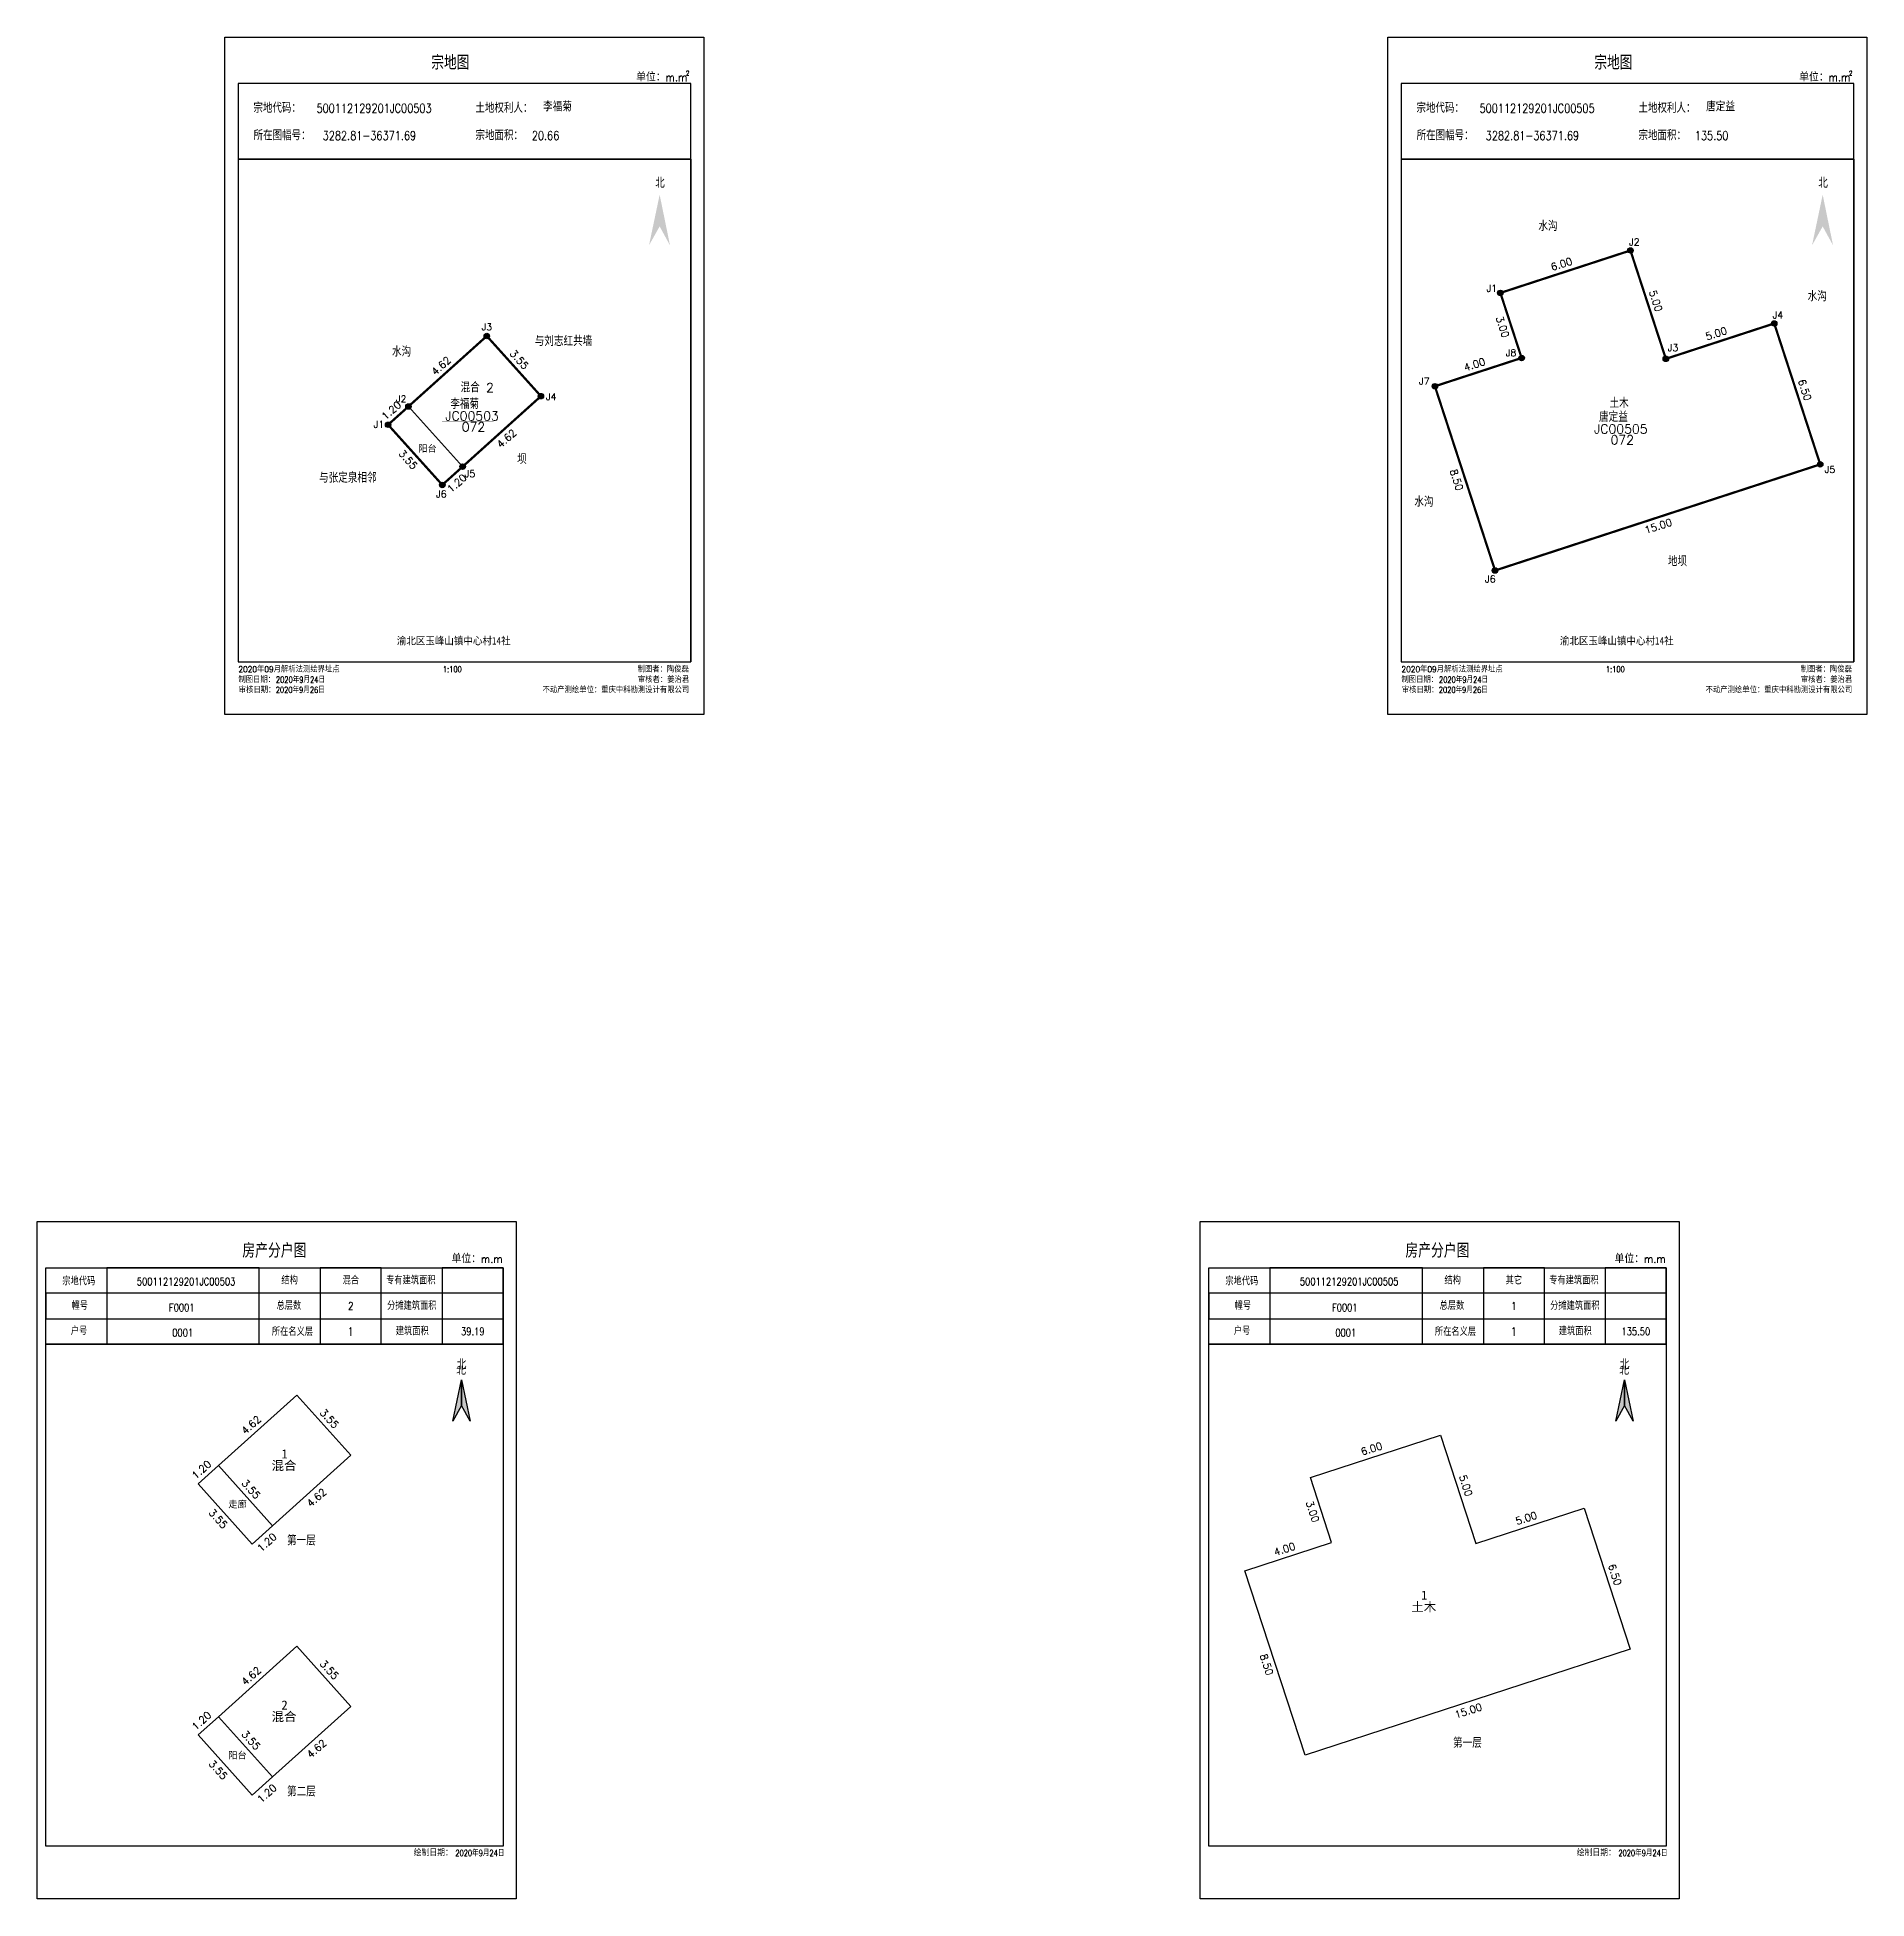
# Model space of a CAD drawing. Extents: x 36371590 to 36372043, y 3282005 to 3283161.
# Drawn here: x 36371708.2 to 36371788.4, y 3282078.4 to 3282160 of the extents above; entities that cross this region are included whole.
import ezdxf
from ezdxf.enums import TextEntityAlignment as Align

# ---------------------------------------------------------------- set-up
doc = ezdxf.new("R2010")
doc.units = 0
doc.header["$LTSCALE"] = 0.5
doc.linetypes.add('DASHED', pattern=[0.75, 0.5, -0.25])
doc.layers.get('0').update_dxf_attribs({"linetype": 'CONTINUOUS'})
doc.layers.add('_JMD_内', color=6, linetype='CONTINUOUS', true_color=0xff00ff)
doc.layers.add('_JZD_内', color=1, linetype='CONTINUOUS', true_color=0xff0000)
for name, color, linetype in [('_宗地图注记', 7, 'CONTINUOUS'), ('DLSS', 4, 'CONTINUOUS'), ('JZP', 1, 'CONTINUOUS'), ('TK', 7, 'CONTINUOUS'), ('ZJ', 7, 'CONTINUOUS'), ('内图框', 7, 'CONTINUOUS'), ('四至', 7, 'CONTINUOUS')]:
    doc.layers.add(name, color=color, linetype=linetype)
doc.layers.add('外图框', color=3, linetype='CONTINUOUS', plot=False)
doc.styles.add('HZ', font='rs.shx', dxfattribs={"width": 0.8, "bigfont": 'hztxt.shx'})
doc.styles.add('宋体', font='')
doc.styles.add('黑体', font='simhei.ttf')
doc.styles.get('宋体').set_extended_font_data('SimSun')

# ---------------------------------------------------------------- blocks, each defined once
blk = doc.blocks.new('指北针')
at = {"layer": '', "linetype": 'Continuous'}
for points in [[(0, 1.134), (0, 0), (-0.381, -0.676)], [(0, 1.134), (0.371, -0.68), (0, 0)]]:
    blk.add_hatch(color=7, dxfattribs=at).paths.add_polyline_path(points)
for points in [[(0, 1.134), (0, 0), (-0.381, -0.676)], [(0, 1.134), (0.371, -0.68), (0, 0)]]:
    blk.add_lwpolyline(points, close=True, dxfattribs=at)
at = {"layer": '', "linetype": 'DASHED', "style": '宋体', "width": 1}
blk.add_text('北', height=0.315, dxfattribs=at).set_placement((-0.24, 1.388))

msp = doc.modelspace()

# ---------------------------------------------------------------- hatches: boundary and pattern name
at = {"linetype": 'Continuous'}
h = msp.add_hatch(color=1, dxfattribs=at)
edge = h.paths.add_edge_path()
edge.add_arc((36371778.032, 3282150.675), 0.12, 0, 360)
at = {"linetype": 'Continuous', "true_color": 0x000000}
h = msp.add_hatch(color=18, dxfattribs=at)
edge = h.paths.add_edge_path()
edge.add_arc((36371778.032, 3282150.675), 0.11, 0, 360)
at = {"linetype": 'Continuous', "true_color": 0xffffff}
h = msp.add_hatch(color=7, dxfattribs=at)
edge = h.paths.add_edge_path(flags=0)
edge.add_arc((36371778.032, 3282150.675), 0.096, 0, 360)
at = {"linetype": 'Continuous'}
h = msp.add_hatch(color=1, dxfattribs=at)
edge = h.paths.add_edge_path()
edge.add_arc((36371772.329, 3282148.813), 0.12, 0, 360)
at = {"linetype": 'Continuous', "true_color": 0x000000}
h = msp.add_hatch(color=18, dxfattribs=at)
edge = h.paths.add_edge_path()
edge.add_arc((36371772.329, 3282148.813), 0.11, 0, 360)
at = {"linetype": 'Continuous', "true_color": 0xffffff}
h = msp.add_hatch(color=7, dxfattribs=at)
edge = h.paths.add_edge_path(flags=0)
edge.add_arc((36371772.329, 3282148.813), 0.096, 0, 360)
at = {"linetype": 'Continuous'}
h = msp.add_hatch(color=1, dxfattribs=at)
edge = h.paths.add_edge_path()
edge.add_arc((36371784.337, 3282147.474), 0.12, 0, 360)
at = {"linetype": 'Continuous', "true_color": 0x000000}
h = msp.add_hatch(color=18, dxfattribs=at)
edge = h.paths.add_edge_path()
edge.add_arc((36371784.337, 3282147.474), 0.11, 0, 360)
at = {"linetype": 'Continuous', "true_color": 0xffffff}
h = msp.add_hatch(color=7, dxfattribs=at)
edge = h.paths.add_edge_path(flags=0)
edge.add_arc((36371784.337, 3282147.474), 0.096, 0, 360)
at = {"linetype": 'Continuous'}
h = msp.add_hatch(color=1, dxfattribs=at)
edge = h.paths.add_edge_path()
edge.add_arc((36371727.882, 3282146.923), 0.12, 0, 360)
at = {"linetype": 'Continuous', "true_color": 0x000000}
h = msp.add_hatch(color=18, dxfattribs=at)
edge = h.paths.add_edge_path()
edge.add_arc((36371727.882, 3282146.923), 0.11, 0, 360)
at = {"linetype": 'Continuous', "true_color": 0xffffff}
h = msp.add_hatch(color=7, dxfattribs=at)
edge = h.paths.add_edge_path(flags=0)
edge.add_arc((36371727.882, 3282146.923), 0.096, 0, 360)
at = {"linetype": 'Continuous'}
h = msp.add_hatch(color=1, dxfattribs=at)
edge = h.paths.add_edge_path()
edge.add_arc((36371773.26, 3282145.961), 0.12, 0, 360)
at = {"linetype": 'Continuous', "true_color": 0x000000}
h = msp.add_hatch(color=18, dxfattribs=at)
edge = h.paths.add_edge_path()
edge.add_arc((36371773.26, 3282145.961), 0.11, 0, 360)
at = {"linetype": 'Continuous', "true_color": 0xffffff}
h = msp.add_hatch(color=7, dxfattribs=at)
edge = h.paths.add_edge_path(flags=0)
edge.add_arc((36371773.26, 3282145.961), 0.096, 0, 360)
at = {"linetype": 'Continuous'}
h = msp.add_hatch(color=1, dxfattribs=at)
edge = h.paths.add_edge_path()
edge.add_arc((36371779.584, 3282145.922), 0.12, 0, 360)
at = {"linetype": 'Continuous', "true_color": 0x000000}
h = msp.add_hatch(color=18, dxfattribs=at)
edge = h.paths.add_edge_path()
edge.add_arc((36371779.584, 3282145.922), 0.11, 0, 360)
at = {"linetype": 'Continuous', "true_color": 0xffffff}
h = msp.add_hatch(color=7, dxfattribs=at)
edge = h.paths.add_edge_path(flags=0)
edge.add_arc((36371779.584, 3282145.922), 0.096, 0, 360)
at = {"linetype": 'Continuous'}
h = msp.add_hatch(color=1, dxfattribs=at)
edge = h.paths.add_edge_path()
edge.add_arc((36371730.256, 3282144.285), 0.12, 0, 360)
at = {"linetype": 'Continuous', "true_color": 0x000000}
h = msp.add_hatch(color=18, dxfattribs=at)
edge = h.paths.add_edge_path()
edge.add_arc((36371730.256, 3282144.285), 0.11, 0, 360)
at = {"linetype": 'Continuous', "true_color": 0xffffff}
h = msp.add_hatch(color=7, dxfattribs=at)
edge = h.paths.add_edge_path(flags=0)
edge.add_arc((36371730.256, 3282144.285), 0.096, 0, 360)
at = {"linetype": 'Continuous'}
h = msp.add_hatch(color=1, dxfattribs=at)
edge = h.paths.add_edge_path()
edge.add_arc((36371769.457, 3282144.72), 0.12, 0, 360)
at = {"linetype": 'Continuous', "true_color": 0x000000}
h = msp.add_hatch(color=18, dxfattribs=at)
edge = h.paths.add_edge_path()
edge.add_arc((36371769.457, 3282144.72), 0.11, 0, 360)
at = {"linetype": 'Continuous', "true_color": 0xffffff}
h = msp.add_hatch(color=7, dxfattribs=at)
edge = h.paths.add_edge_path(flags=0)
edge.add_arc((36371769.457, 3282144.72), 0.096, 0, 360)
at = {"linetype": 'Continuous'}
h = msp.add_hatch(color=1, dxfattribs=at)
edge = h.paths.add_edge_path()
edge.add_arc((36371724.447, 3282143.833), 0.12, 0, 360)
at = {"linetype": 'Continuous', "true_color": 0x000000}
h = msp.add_hatch(color=18, dxfattribs=at)
edge = h.paths.add_edge_path()
edge.add_arc((36371724.447, 3282143.833), 0.11, 0, 360)
at = {"linetype": 'Continuous', "true_color": 0xffffff}
h = msp.add_hatch(color=7, dxfattribs=at)
edge = h.paths.add_edge_path(flags=0)
edge.add_arc((36371724.447, 3282143.833), 0.096, 0, 360)
at = {"linetype": 'Continuous'}
h = msp.add_hatch(color=1, dxfattribs=at)
edge = h.paths.add_edge_path()
edge.add_arc((36371723.555, 3282143.031), 0.12, 0, 360)
at = {"linetype": 'Continuous', "true_color": 0x000000}
h = msp.add_hatch(color=18, dxfattribs=at)
edge = h.paths.add_edge_path()
edge.add_arc((36371723.555, 3282143.031), 0.11, 0, 360)
at = {"linetype": 'Continuous', "true_color": 0xffffff}
h = msp.add_hatch(color=7, dxfattribs=at)
edge = h.paths.add_edge_path(flags=0)
edge.add_arc((36371723.555, 3282143.031), 0.096, 0, 360)
at = {"linetype": 'Continuous'}
h = msp.add_hatch(color=1, dxfattribs=at)
edge = h.paths.add_edge_path()
edge.add_arc((36371726.822, 3282141.194), 0.12, 0, 360)
at = {"linetype": 'Continuous', "true_color": 0x000000}
h = msp.add_hatch(color=18, dxfattribs=at)
edge = h.paths.add_edge_path()
edge.add_arc((36371726.822, 3282141.194), 0.11, 0, 360)
at = {"linetype": 'Continuous', "true_color": 0xffffff}
h = msp.add_hatch(color=7, dxfattribs=at)
edge = h.paths.add_edge_path(flags=0)
edge.add_arc((36371726.822, 3282141.194), 0.096, 0, 360)
at = {"linetype": 'Continuous'}
h = msp.add_hatch(color=1, dxfattribs=at)
edge = h.paths.add_edge_path()
edge.add_arc((36371786.354, 3282141.294), 0.12, 0, 360)
at = {"linetype": 'Continuous', "true_color": 0x000000}
h = msp.add_hatch(color=18, dxfattribs=at)
edge = h.paths.add_edge_path()
edge.add_arc((36371786.354, 3282141.294), 0.11, 0, 360)
at = {"linetype": 'Continuous', "true_color": 0xffffff}
h = msp.add_hatch(color=7, dxfattribs=at)
edge = h.paths.add_edge_path(flags=0)
edge.add_arc((36371786.354, 3282141.294), 0.096, 0, 360)
at = {"linetype": 'Continuous'}
h = msp.add_hatch(color=1, dxfattribs=at)
edge = h.paths.add_edge_path()
edge.add_arc((36371725.93, 3282140.392), 0.12, 0, 360)
at = {"linetype": 'Continuous', "true_color": 0x000000}
h = msp.add_hatch(color=18, dxfattribs=at)
edge = h.paths.add_edge_path()
edge.add_arc((36371725.93, 3282140.392), 0.11, 0, 360)
at = {"linetype": 'Continuous', "true_color": 0xffffff}
h = msp.add_hatch(color=7, dxfattribs=at)
edge = h.paths.add_edge_path(flags=0)
edge.add_arc((36371725.93, 3282140.392), 0.096, 0, 360)
at = {"linetype": 'Continuous'}
h = msp.add_hatch(color=1, dxfattribs=at)
edge = h.paths.add_edge_path()
edge.add_arc((36371772.095, 3282136.64), 0.12, 0, 360)
at = {"linetype": 'Continuous', "true_color": 0x000000}
h = msp.add_hatch(color=18, dxfattribs=at)
edge = h.paths.add_edge_path()
edge.add_arc((36371772.095, 3282136.64), 0.11, 0, 360)
at = {"linetype": 'Continuous', "true_color": 0xffffff}
h = msp.add_hatch(color=7, dxfattribs=at)
edge = h.paths.add_edge_path(flags=0)
edge.add_arc((36371772.095, 3282136.64), 0.096, 0, 360)

# ---------------------------------------------------------------- linework, layer by layer
at = {"color": 7, "linetype": 'Continuous'}
for centre in [(36371778.032, 3282150.675), (36371772.329, 3282148.813), (36371784.337, 3282147.474), (36371727.882, 3282146.923), (36371773.26, 3282145.961), (36371779.584, 3282145.922), (36371730.256, 3282144.285), (36371769.457, 3282144.72), (36371724.447, 3282143.833), (36371723.555, 3282143.031), (36371726.822, 3282141.194), (36371786.354, 3282141.294), (36371725.93, 3282140.392), (36371772.095, 3282136.64)]:
    msp.add_circle(centre, 0.11, dxfattribs=at)
at = {"layer": '_JMD_内', "linetype": 'Continuous'}
for points in [[(36371772.329, 3282148.813), (36371778.032, 3282150.675), (36371779.584, 3282145.922), (36371784.337, 3282147.474), (36371786.354, 3282141.294), (36371772.095, 3282136.64), (36371769.457, 3282144.72), (36371773.26, 3282145.961)], [(36371724.447, 3282143.833), (36371727.882, 3282146.923), (36371730.256, 3282144.285), (36371726.822, 3282141.194)], [(36371723.555, 3282143.031), (36371724.447, 3282143.833), (36371726.822, 3282141.194), (36371725.93, 3282140.392)], [(36371716.117, 3282097.387), (36371719.552, 3282100.477), (36371721.926, 3282097.838), (36371718.492, 3282094.748)], [(36371763.999, 3282096.862), (36371769.703, 3282098.724), (36371771.254, 3282093.971), (36371776.007, 3282095.523), (36371778.024, 3282089.343), (36371763.765, 3282084.689), (36371761.127, 3282092.769), (36371764.93, 3282094.01)], [(36371715.225, 3282096.584), (36371716.117, 3282097.387), (36371718.492, 3282094.748), (36371717.6, 3282093.945)], [(36371716.117, 3282086.377), (36371719.552, 3282089.468), (36371721.926, 3282086.829), (36371718.492, 3282083.738)], [(36371715.225, 3282085.575), (36371716.117, 3282086.377), (36371718.492, 3282083.738), (36371717.6, 3282082.936)]]:
    msp.add_lwpolyline(points, close=True, dxfattribs=at)
at = {"layer": '_JZD_内', "linetype": 'Continuous', "const_width": 0.1}
for points in [[(36371772.329, 3282148.813), (36371778.032, 3282150.675), (36371779.584, 3282145.922), (36371784.337, 3282147.474), (36371786.354, 3282141.294), (36371772.095, 3282136.64), (36371769.457, 3282144.72), (36371773.26, 3282145.961)], [(36371723.555, 3282143.031), (36371724.447, 3282143.833), (36371727.882, 3282146.923), (36371730.256, 3282144.285), (36371726.822, 3282141.194), (36371725.93, 3282140.392)]]:
    msp.add_lwpolyline(points, close=True, dxfattribs=at)
at = {"layer": 'DLSS', "color": 1, "linetype": 'Continuous', "const_width": 0.01}
for points in [[(36371725.919, 3282143.179), (36371728.182, 3282143.179)], [(36371776.598, 3282142.61), (36371778.861, 3282142.61)]]:
    msp.add_lwpolyline(points, dxfattribs=at)
at = {"layer": 'JZP', "color": 1, "linetype": 'Continuous'}
for centre in [(36371778.032, 3282150.675), (36371772.329, 3282148.813), (36371784.337, 3282147.474), (36371727.882, 3282146.923), (36371773.26, 3282145.961), (36371779.584, 3282145.922), (36371730.256, 3282144.285), (36371769.457, 3282144.72), (36371724.447, 3282143.833), (36371723.555, 3282143.031), (36371726.822, 3282141.194), (36371786.354, 3282141.294), (36371725.93, 3282140.392), (36371772.095, 3282136.64)]:
    msp.add_circle(centre, 0.12, dxfattribs=at)
at = {"layer": 'TK', "linetype": 'Continuous'}
for points in [[(36371716.981, 3282132.631), (36371736.83, 3282132.631), (36371736.83, 3282157.993), (36371716.981, 3282157.993)], [(36371767.981, 3282132.631), (36371787.83, 3282132.631), (36371787.83, 3282157.993), (36371767.981, 3282157.993)]]:
    msp.add_lwpolyline(points, close=True, dxfattribs=at)
at = {"layer": 'TK', "linetype": 'Continuous', "flags": 128}
for points in [[(36371716.981, 3282154.685), (36371736.83, 3282154.685), (36371736.83, 3282132.631)], [(36371767.981, 3282154.685), (36371787.83, 3282154.685), (36371787.83, 3282132.631)]]:
    msp.add_lwpolyline(points, dxfattribs=at)
at = {"layer": 'TK', "color": 7, "linetype": 'Continuous', "flags": 128}
for points in [[(36371716.981, 3282154.685), (36371716.981, 3282132.631), (36371736.83, 3282132.631), (36371736.83, 3282154.685), (36371716.981, 3282154.685)], [(36371767.981, 3282154.685), (36371767.981, 3282132.631), (36371787.83, 3282132.631), (36371787.83, 3282154.685), (36371767.981, 3282154.685)]]:
    msp.add_lwpolyline(points, close=True, dxfattribs=at)
for points in [[(36371716.981, 3282154.685), (36371736.83, 3282154.685)], [(36371767.981, 3282154.685), (36371787.83, 3282154.685)]]:
    msp.add_lwpolyline(points, dxfattribs=at)
at = {"layer": 'TK', "linetype": 'DASHED'}
for points in [[(36371735.462, 3282153.119), (36371734.995, 3282150.901), (36371735.462, 3282151.729)], [(36371735.462, 3282153.119), (36371735.462, 3282151.729), (36371735.917, 3282150.896)], [(36371786.462, 3282153.119), (36371785.995, 3282150.901), (36371786.462, 3282151.729)], [(36371786.462, 3282153.119), (36371786.462, 3282151.729), (36371786.917, 3282150.896)]]:
    msp.add_solid(points, dxfattribs=at)
at = {"layer": '内图框', "linetype": 'Continuous'}
for p, q in [((36371729.739, 3282132.631), (36371729.739, 3282132.631)), ((36371780.739, 3282132.631), (36371780.739, 3282132.631))]:
    msp.add_line(p, q, dxfattribs=at)
for points in [[(36371711.222, 3282102.716), (36371708.547, 3282102.716), (36371708.547, 3282102.716), (36371708.547, 3282102.716), (36371711.222, 3282102.716), (36371728.604, 3282102.716), (36371728.604, 3282106.059), (36371728.604, 3282102.716), (36371708.547, 3282102.716), (36371708.547, 3282103.83), (36371728.604, 3282103.83), (36371728.604, 3282104.945), (36371708.547, 3282104.945), (36371708.547, 3282103.83), (36371708.547, 3282106.059), (36371728.604, 3282106.059), (36371725.93, 3282106.059), (36371725.93, 3282102.716), (36371723.256, 3282102.716), (36371723.256, 3282106.059), (36371720.581, 3282106.059), (36371720.581, 3282102.716), (36371717.907, 3282102.716), (36371717.907, 3282106.059), (36371711.222, 3282106.059)], [(36371708.547, 3282106.059), (36371728.604, 3282106.059), (36371728.604, 3282080.697), (36371708.547, 3282080.697)], [(36371762.222, 3282102.716), (36371759.547, 3282102.716), (36371759.547, 3282102.716), (36371759.547, 3282102.716), (36371762.222, 3282102.716), (36371779.604, 3282102.716), (36371779.604, 3282106.059), (36371779.604, 3282102.716), (36371759.547, 3282102.716), (36371759.547, 3282103.83), (36371779.604, 3282103.83), (36371779.604, 3282104.945), (36371759.547, 3282104.945), (36371759.547, 3282103.83), (36371759.547, 3282106.059), (36371779.604, 3282106.059), (36371776.93, 3282106.059), (36371776.93, 3282102.716), (36371774.256, 3282102.716), (36371774.256, 3282106.059), (36371771.581, 3282106.059), (36371771.581, 3282102.716), (36371768.907, 3282102.716), (36371768.907, 3282106.059), (36371762.222, 3282106.059)], [(36371759.547, 3282106.059), (36371779.604, 3282106.059), (36371779.604, 3282080.697), (36371759.547, 3282080.697)], [(36371708.547, 3282102.716), (36371728.604, 3282102.716), (36371728.604, 3282080.697), (36371708.547, 3282080.697)], [(36371759.547, 3282102.716), (36371779.604, 3282102.716), (36371779.604, 3282080.697), (36371759.547, 3282080.697)]]:
    msp.add_lwpolyline(points, close=True, dxfattribs=at)
for points in [[(36371708.547, 3282103.83), (36371727.894, 3282103.83)], [(36371759.547, 3282103.83), (36371778.894, 3282103.83)]]:
    msp.add_lwpolyline(points, dxfattribs=at)
at = {"layer": '外图框', "linetype": 'Continuous', "flags": 128}
for points in [[(36371716.395, 3282130.326), (36371716.395, 3282160.026), (36371737.395, 3282160.026), (36371737.395, 3282130.326)], [(36371767.395, 3282130.326), (36371767.395, 3282160.026), (36371788.395, 3282160.026), (36371788.395, 3282130.326)], [(36371729.169, 3282078.392), (36371708.169, 3282078.392), (36371708.169, 3282108.092), (36371729.169, 3282108.092)], [(36371780.169, 3282078.392), (36371759.169, 3282078.392), (36371759.169, 3282108.092), (36371780.169, 3282108.092)]]:
    msp.add_lwpolyline(points, close=True, dxfattribs=at)

# ---------------------------------------------------------------- block references
at = {"layer": '内图框', "linetype": 'Continuous'}
for p in [(36371726.777, 3282100.019), (36371777.777, 3282100.019)]:
    msp.add_blockref('指北针', p, dxfattribs=at)

# ---------------------------------------------------------------- texts
at = {"color": 7, "linetype": 'Continuous', "style": 'HZ'}
for s, rotation, p in [('4.62', 41.98021, (36371717.298, 3282098.732)), ('3.55', 311.98109, (36371720.538, 3282099.695)), ('6.00', 18.07741, (36371766.271, 3282097.825)), ('1.20', 41.98011, (36371715.117, 3282096.77)), ('3.55', 311.97881, (36371717.104, 3282096.604)), ('5.00', 288.07873, (36371770.512, 3282096.92)), ('4.62', 41.98029, (36371720.167, 3282095.542)), ('3.55', 311.98122, (36371715.662, 3282095.307)), ('3.00', 288.07864, (36371763.795, 3282095.779)), ('5.00', 18.07764, (36371773.058, 3282094.781)), ('1.20', 41.9865, (36371717.987, 3282093.581)), ('4.00', 18.07711, (36371762.456, 3282093.424)), ('6.50', 288.07843, (36371777.048, 3282093.012)), ('4.62', 41.98021, (36371717.298, 3282087.722)), ('3.55', 311.98109, (36371720.538, 3282088.685)), ('8.50', 288.07706, (36371761.777, 3282089.072)), ('15.00', 18.07753, (36371770.385, 3282086.292)), ('1.20', 41.98011, (36371715.117, 3282085.76)), ('3.55', 311.97881, (36371717.104, 3282085.595)), ('4.62', 41.98029, (36371720.167, 3282084.533)), ('3.55', 311.98122, (36371715.662, 3282084.297)), ('1.20', 41.9865, (36371717.987, 3282082.571))]:
    msp.add_text(s, height=0.32, rotation=rotation, dxfattribs=at).set_placement(p)
at = {"color": 7, "linetype": 'Continuous'}
for s, height, style, p in [('混合', 0.4, '黑体', (36371718.446, 3282097.192)), ('1', 0.4, '黑体', (36371718.878, 3282097.701)), ('走廊', 0.3, 'HZ', (36371716.548, 3282095.516)), ('第一层', 0.4, 'HZ', (36371719.123, 3282093.892)), ('1', 0.4, '黑体', (36371768.855, 3282091.506)), ('土木', 0.4, '黑体', (36371768.424, 3282090.996)), ('2', 0.4, '黑体', (36371718.878, 3282086.689)), ('混合', 0.4, '黑体', (36371718.446, 3282086.18)), ('第一层', 0.4, 'HZ', (36371770.254, 3282085.016)), ('阳台', 0.3, 'HZ', (36371716.548, 3282084.507)), ('第二层', 0.4, 'HZ', (36371719.123, 3282082.882))]:
    msp.add_text(s, height=height, dxfattribs=dict(at, style=style)).set_placement(p)
at = {"layer": '_宗地图注记', "color": 7, "linetype": 'Continuous', "style": 'HZ'}
for s, p in [('J2', (36371777.972, 3282150.898)), ('J1', (36371771.72, 3282148.867)), ('J3', (36371727.653, 3282147.173)), ('J4', (36371784.269, 3282147.697)), ('J3', (36371779.668, 3282146.259)), ('J8', (36371772.565, 3282146.037)), ('J7', (36371768.763, 3282144.796)), ('J2', (36371723.895, 3282144.019)), ('J4', (36371730.477, 3282144.109)), ('J1', (36371722.92, 3282142.903)), ('阳台', (36371724.878, 3282141.813)), ('J5', (36371726.912, 3282140.734)), ('J5', (36371786.549, 3282140.919)), ('J6', (36371725.659, 3282139.842)), ('J6', (36371771.655, 3282136.117))]:
    msp.add_text(s, height=0.3, dxfattribs=at).set_placement(p)
at = {"layer": '_宗地图注记', "color": 6, "linetype": 'Continuous', "style": 'HZ'}
for s, p in [('混合 2', (36371726.736, 3282144.459)), ('土木', (36371777.116, 3282143.77))]:
    msp.add_text(s, height=0.4, dxfattribs=at).set_placement(p)
at = {"layer": '_宗地图注记', "color": 1, "linetype": 'Continuous', "style": 'HZ'}
for s, height, p in [('李福菊', 0.42, (36371726.283, 3282143.729)), ('JC00503', 0.4, (36371726.06, 3282143.219)), ('唐定益', 0.42, (36371776.657, 3282143.16)), ('072', 0.4, (36371726.784, 3282142.739)), ('JC00505', 0.4, (36371776.434, 3282142.65)), ('072', 0.4, (36371777.158, 3282142.17))]:
    msp.add_text(s, height=height, dxfattribs=at).set_placement(p)
at = {"layer": 'TK', "linetype": 'Continuous', "style": 'HZ', "width": 0.9}
for s, height, p in [('宗地图', 0.6175, (36371725.45, 3282158.605)), ('宗地图', 0.6175, (36371776.45, 3282158.605)), ('宗地代码：', 0.3859, (36371717.647, 3282156.716)), ('土地权利人：', 0.3859, (36371727.382, 3282156.716)), ('宗地代码：', 0.3859, (36371768.647, 3282156.716)), ('土地权利人：', 0.3859, (36371778.382, 3282156.716)), ('所在图幅号：', 0.3859, (36371717.654, 3282155.516)), ('宗地面积：', 0.3859, (36371727.384, 3282155.516)), ('所在图幅号：', 0.3859, (36371768.654, 3282155.516)), ('宗地面积：', 0.3859, (36371778.384, 3282155.516))]:
    msp.add_text(s, height=height, dxfattribs=at).set_placement(p)
at = {"layer": 'TK', "linetype": 'DASHED', "style": 'HZ', "width": 0.9}
for s, height, p in [('单位：m.m', 0.3529, (36371734.434, 3282158.091)), ('单位：m.m', 0.3529, (36371785.434, 3282158.091)), ('北', 0.386, (36371735.271, 3282153.424)), ('北', 0.386, (36371786.271, 3282153.424)), ('制图日期：', 0.2646, (36371716.99, 3282131.719)), ('2020年09月解析法测绘界址点', 0.26465, (36371716.99, 3282132.177)), ('制图日期：', 0.2646, (36371767.99, 3282131.719)), ('2020年09月解析法测绘界址点', 0.26465, (36371767.99, 3282132.177)), ('审核日期：', 0.2646, (36371717.005, 3282131.271)), ('审核日期：', 0.2646, (36371768.005, 3282131.271)), ('单位：m.m', 0.3529, (36371726.337, 3282106.273)), ('单位：m.m', 0.3529, (36371777.337, 3282106.273)), ('北', 0.411, (36371726.564, 3282101.611)), ('北', 0.411, (36371777.564, 3282101.611)), ('绘制日期：', 0.282, (36371724.679, 3282080.265)), ('绘制日期：', 0.282, (36371775.679, 3282080.265))]:
    msp.add_text(s, height=height, dxfattribs=at).set_placement(p)
for p in [(36371736.69, 3282158.445), (36371787.69, 3282158.445)]:
    msp.add_text('2', height=0.2, dxfattribs=at).set_placement(p, align=Align.MIDDLE)
at = {"layer": 'TK', "linetype": 'DASHED', "style": '黑体', "width": 0.9}
for p in [(36371726.433, 3282133.394), (36371777.433, 3282133.394)]:
    msp.add_text('渝北区玉峰山镇中心村14社', height=0.33081, dxfattribs=at).set_placement(p, align=Align.CENTER)
at = {"layer": 'TK', "linetype": 'DASHED', "style": 'HZ', "width": 0.9}
for s, height, p in [('制图者：陶俊磊', 0.2646, (36371736.744, 3282132.177)), ('审核者：姜治君', 0.2646, (36371736.756, 3282131.719)), ('制图者：陶俊磊', 0.2646, (36371787.744, 3282132.177)), ('审核者：姜治君', 0.2646, (36371787.756, 3282131.719)), ('不动产测绘单位：重庆中科勘测设计有限公司', 0.26465, (36371736.757, 3282131.271)), ('不动产测绘单位：重庆中科勘测设计有限公司', 0.26465, (36371787.757, 3282131.271))]:
    msp.add_text(s, height=height, dxfattribs=at).set_placement(p, align=Align.RIGHT)
at = {"layer": 'TK', "linetype": 'Continuous', "style": 'HZ', "width": 0.9}
for p in [(36371718.567, 3282106.816), (36371769.567, 3282106.816)]:
    msp.add_text('房产分户图', height=0.624, dxfattribs=at).set_placement(p, align=Align.MIDDLE_CENTER)
at = {"layer": 'TK', "linetype": 'Continuous', "style": 'HZ', "width": 0.8}
for s, p in [('F0001', (36371714.506, 3282104.151)), ('F0001', (36371765.506, 3282104.151)), ('0001', (36371714.548, 3282103.05)), ('0001', (36371765.548, 3282103.05))]:
    msp.add_text(s, height=0.3343, dxfattribs=at).set_placement(p, align=Align.CENTER)
at = {"layer": 'TK', "linetype": 'Continuous', "char_height": 0.3343, "attachment_point": 5, "style": 'HZ'}
for s, insert, width in [('宗地代码', (36371709.99, 3282105.464), 2.12251), ('结构', (36371719.237, 3282105.5), 2.62399), ('专有建筑面积', (36371724.552, 3282105.502), 2.6742), ('宗地代码', (36371760.99, 3282105.464), 2.12251), ('结构', (36371770.237, 3282105.5), 2.62399), ('专有建筑面积', (36371775.552, 3282105.502), 2.6742), ('幢号', (36371710.034, 3282104.393), 2.12251), ('总层数', (36371719.204, 3282104.388), 2.62399), ('分摊建筑面积', (36371724.593, 3282104.388), 2.6742), ('幢号', (36371761.034, 3282104.393), 2.12251), ('总层数', (36371770.204, 3282104.388), 2.62399), ('分摊建筑面积', (36371775.593, 3282104.388), 2.6742), ('户号', (36371710.001, 3282103.278), 2.12251), ('所在名义层', (36371719.36, 3282103.247), 2.62399), ('建筑面积', (36371724.614, 3282103.273), 3.11116), ('户号', (36371761.001, 3282103.278), 2.12251), ('所在名义层', (36371770.36, 3282103.247), 2.62399), ('建筑面积', (36371775.614, 3282103.273), 3.11116)]:
    msp.add_mtext(s, dxfattribs=dict(at, insert=insert, width=width))
at = {"layer": 'TK', "char_height": 0.373, "width": 2.6684, "attachment_point": 5, "style": 'HZ'}
for insert in [(36371721.913, 3282103.264), (36371772.913, 3282103.264)]:
    msp.add_mtext('1', dxfattribs=dict(at, insert=insert))
at = {"layer": 'ZJ', "color": 7, "linetype": 'Continuous', "style": 'HZ'}
for s, rotation, p in [('6.00', 18.07741, (36371774.601, 3282149.776)), ('5.00', 288.07873, (36371778.842, 3282148.871)), ('3.00', 288.07864, (36371772.125, 3282147.73)), ('5.00', 18.07764, (36371781.388, 3282146.732)), ('4.62', 41.98021, (36371725.627, 3282145.178)), ('3.55', 311.98109, (36371728.868, 3282146.141)), ('4.00', 18.07711, (36371770.786, 3282145.375)), ('6.50', 288.07843, (36371785.377, 3282144.964)), ('1.20', 41.98011, (36371723.447, 3282143.216)), ('4.62', 41.98029, (36371728.497, 3282141.989)), ('3.55', 311.98122, (36371723.992, 3282141.753)), ('1.20', 41.9865, (36371726.317, 3282140.027)), ('8.50', 288.07706, (36371770.106, 3282141.023)), ('15.00', 18.07753, (36371778.715, 3282138.243))]:
    msp.add_text(s, height=0.32, rotation=rotation, dxfattribs=at).set_placement(p)
at = {"layer": '内图框', "linetype": 'DASHED', "style": 'HZ', "width": 0.8}
for s, height, p in [('500112129201JC00503', 0.3905, (36371720.415, 3282156.716)), ('500112129201JC00505', 0.3905, (36371771.415, 3282156.716)), ('3282.81-36371.69', 0.3905, (36371720.685, 3282155.516)), ('20.66', 0.3905, (36371729.856, 3282155.516)), ('3282.81-36371.69', 0.3905, (36371771.685, 3282155.516)), ('135.50', 0.3905, (36371780.856, 3282155.516)), ('2020年9月24日', 0.2677, (36371718.636, 3282131.719)), ('2020年9月24日', 0.2677, (36371769.636, 3282131.719)), ('2020年9月26日', 0.2677, (36371718.629, 3282131.271)), ('2020年9月26日', 0.2677, (36371769.629, 3282131.271)), ('2020年9月24日', 0.2677, (36371726.503, 3282080.264)), ('2020年9月24日', 0.2677, (36371777.503, 3282080.264))]:
    msp.add_text(s, height=height, dxfattribs=at).set_placement(p)
for p in [(36371726.371, 3282132.177), (36371777.371, 3282132.177)]:
    msp.add_text('1:100', height=0.2677, dxfattribs=at).set_placement(p, align=Align.CENTER)
at = {"layer": '内图框', "linetype": 'DASHED', "style": 'HZ'}
for s, insert, char_height, width, attachment_point in [('李福菊', (36371730.349, 3282157.171), 0.3905, 5.44491, 1), ('唐定益', (36371781.349, 3282157.171), 0.3905, 5.44491, 1), ('2', (36371721.918, 3282104.388), 0.334, 2.6742, 5), ('1', (36371772.918, 3282104.388), 0.334, 2.6742, 5)]:
    msp.add_mtext(s, dxfattribs=dict(at, insert=insert, char_height=char_height, width=width, attachment_point=attachment_point))
at = {"layer": '内图框', "linetype": 'Continuous', "char_height": 0.3343, "attachment_point": 5, "style": 'HZ'}
for s, insert, width in [('混合', (36371721.918, 3282105.502), 2.6742), ('其它', (36371772.918, 3282105.502), 2.6742), ('500112129201JC00503', (36371714.696, 3282105.459), 5.86049), ('500112129201JC00505', (36371765.696, 3282105.459), 5.86049)]:
    msp.add_mtext(s, dxfattribs=dict(at, insert=insert, width=width))
at = {"layer": '内图框', "char_height": 0.3343, "width": 2.6742, "attachment_point": 5, "style": 'HZ'}
for s, insert in [('39.19', (36371727.267, 3282103.273)), ('135.50', (36371778.267, 3282103.273))]:
    msp.add_mtext(s, dxfattribs=dict(at, insert=insert))
at = {"layer": '四至', "color": 7, "linetype": 'Continuous', "style": 'HZ'}
for s, p in [('水沟', (36371773.994, 3282151.532)), ('水沟', (36371785.802, 3282148.453)), ('与刘志红共墙', (36371729.987, 3282146.488)), ('水沟', (36371723.726, 3282146.023)), ('坝', (36371729.212, 3282141.313)), ('与张定泉相邻', (36371720.528, 3282140.495)), ('水沟', (36371768.556, 3282139.439)), ('地坝', (36371779.675, 3282136.833))]:
    msp.add_text(s, height=0.4, dxfattribs=at).set_placement(p)

doc.saveas('drawing.dxf')
